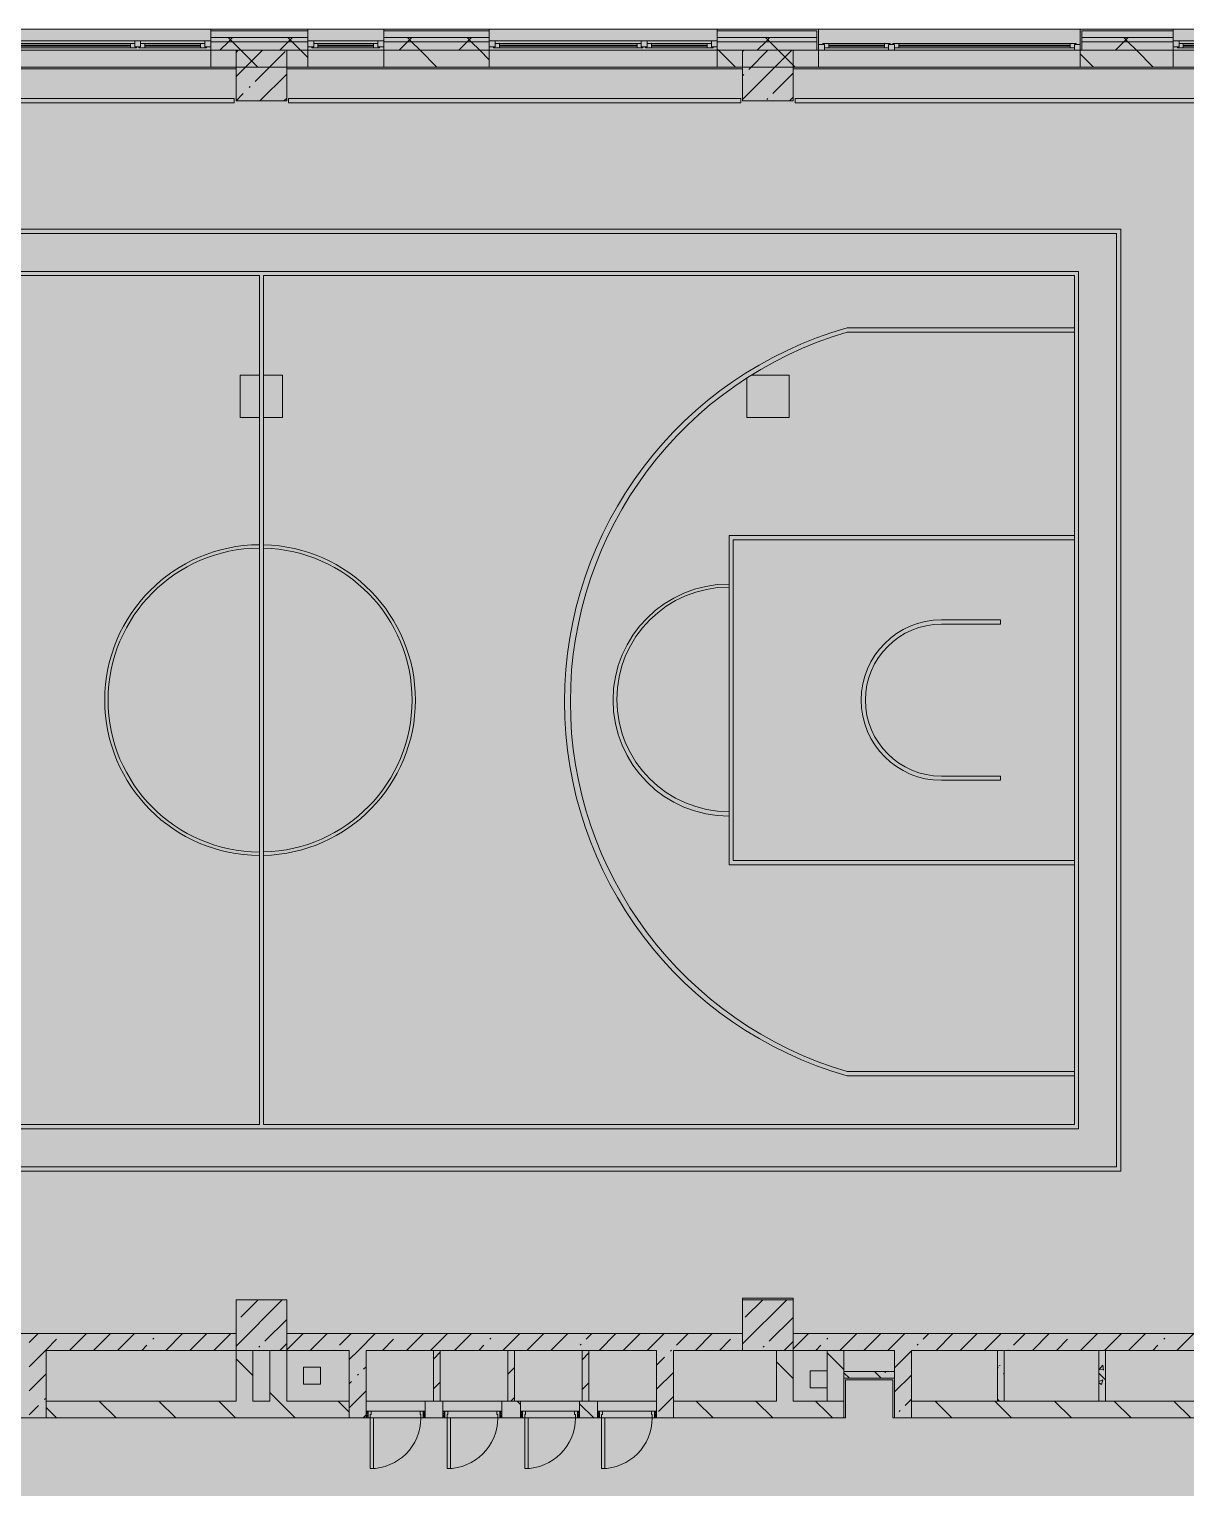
# Model space of a CAD drawing. Header units: millimetres. Extents: x 35363 to 232034, y -8553 to 29000.
# Drawn here: x 156734 to 170434, y 10073 to 27350 of the extents above; entities that cross this region are included whole.
import ezdxf

# ---------------------------------------------------------------- set-up
doc = ezdxf.new("R2010")
doc.units = ezdxf.units.MM
doc.linetypes.add('200_ШТРИХ__ш1_п0_6_', pattern=[800, 500, -300])
doc.layers.add('A-DETL-GENF-1', color=7, linetype='Continuous', lineweight=9, true_color=0xc0c0c0, transparency=0.4)
for name, color, linetype, lineweight in [('A-DETL-MBND-1', 7, '200_ШТРИХ__ш1_п0_6_', 9), ('A-WALL-2', 7, 'Continuous', 5), ('I-WALL-3', 7, 'Continuous', 5), ('S-COLS-1', 7, 'Continuous', 5)]:
    doc.layers.add(name, color=color, linetype=linetype, lineweight=lineweight)
for name, color, linetype, lineweight, true_color in [('A-DOOR-3', 7, 'Continuous', 5, 0xaaaaaa), ('A-DOOR-4', 7, 'Continuous', 5, 0xe2e2e2), ('A-DOOR-5', 7, 'Continuous', 5, 0xb7b7b7), ('A-DOOR-FRAM-4', 7, 'Continuous', 5, 0xe2e2e2), ('A-DOOR-FRAM-5', 7, 'Continuous', 5, 0xaaaaaa), ('A-DOOR-FRAM-6', 7, 'Continuous', 5, 0xb7b7b7), ('A-FLOR-2', 7, 'Continuous', 5, 0xb7b7b7), ('A-GLAZ-3', 7, 'Continuous', 5, 0x737373), ('A-WALL-3', 7, 'Continuous', 9, 0x737373), ('A-WALL-4', 7, 'Continuous', 5, 0x737373), ('I-WALL-4', 7, 'Continuous', 5, 0x737373), ('I-WALL-5', 7, 'Continuous', 5, 0x787878), ('S-COLS-2', 7, 'Continuous', 5, 0x737373)]:
    doc.layers.add(name, color=color, linetype=linetype, lineweight=lineweight, true_color=true_color)
pattern_1 = [(135, (105024.03, 0), (-353.5534, -353.5534), [])]
pattern_2 = [(45, (105024.03, 0), (-285.1231, 285.1231), []), (45, (105309.15, 0), (-285.1231, 285.1231), [504.031, -100.806, 16.764, -84.042])]
pattern_3 = [(45, (105024.03, 0), (-353.5534, 353.5534), []), (135, (105024.03, 0), (-353.5534, -353.5534), [])]
pattern_4 = [(135, (105024, 0), (-377.1708, -377.1708), [533.4, -88.9, 17.78, -88.9]), (135, (105024, 376.94), (-377.1708, -377.1708), []), (50, (105024.03, 0), (637.6445, -55.7866), [66.675, -733.425]), (355, (105024, 0), (-123.3494, 668.699), [53.34, -586.74]), (100.451, (105077.16, -4.65), (514.299, 612.908), [56.665, -623.315]), (46.184, (105024, 177.8), (948.776, -147.15), [100.012, -1100.137]), (96.636, (105103.1, 165.5), (830.909, 865.997), [84.998, -934.973]), (351.184, (105024, 177.8), (830.918, 865.988), [80.01, -880.11]), (21, (105112.93, 133.35), (530.6506, -357.9283), [66.675, -733.425]), (326, (105112.9, 133.35), (216.308, 644.6585), [53.34, -586.74]), (71.451, (105157.15, 103.5), (746.9596, 286.7243), [56.665, -623.315]), (37.5, (105024.03, 0), (10.8105, 295.9426), [16.764, -562.864, 16.764, -578.866, -588.962]), (37.5, (105024.03, 0), (10.8105, 295.9426), [-1175.258, 16.764, -572.198]), (7.5, (105024.03, 0), (233.8692, 350.6318), [16.764, -322.834, 16.764, -549.529, -224.472]), (7.5, (105024.03, 0), (233.8692, 350.6318), [-905.891, 16.764, -207.708]), (327.5, (104825.78, 0), (474.5678, -20.0513), [16.764, -205.486, 16.764, -676.656, -920.115]), (327.5, (104825.78, 0), (474.5678, -20.0513), [-915.67, 16.764, -903.351]), (317.5, (104736.9, 0), (518.4522, 88.9934), [16.764, -272.161, 16.764, -443.738, -653.415]), (317.5, (104736.9, 0), (518.4522, 88.9934), [-749.427, 16.764, -636.651])]
pattern_5 = [(45, (105024.03, 0), (-176.7767, 176.7767), [])]

# ---------------------------------------------------------------- blocks, each defined once
blk = doc.blocks.new('BSC_Колонна _Прямоугольная - 600х600-23205375-2_6_2_птичка')
at = {"layer": 'S-COLS-1'}
h = blk.add_hatch(dxfattribs=at)
h.set_pattern_fill('FP_98', color=256, style=0, pattern_type=2)
h.set_pattern_definition([(45, (-54460, -12000), (-285.123, 285.123), []), (45, (-54174.88, -12000), (-285.123, 285.123), [504.031, -100.806, 16.764, -84.042])])
h.paths.add_polyline_path([(-300, -300), (300, -300), (300, 300), (-300, 300), (-300, -185)])
at = {"layer": 'S-COLS-2'}
for p, q in [((300, 300), (-300, 300)), ((-300, 300), (-300, -300)), ((300, -300), (300, 300)), ((-300, -300), (300, -300))]:
    blk.add_line(p, q, dxfattribs=at)
blk = doc.blocks.new('BSC_Колонна _Прямоугольная - 600х600-V91-2_6_2_птичка')
at = {"layer": 'S-COLS-1'}
h = blk.add_hatch(dxfattribs=at)
h.set_pattern_fill('FP_111', color=256, style=0, pattern_type=2)
h.set_pattern_definition([(45, (-60460, -12000), (-285.1231, 285.1231), []), (45, (-60174.88, -12000), (-285.1231, 285.1231), [504.031, -100.806, 16.764, -84.042])])
h.paths.add_polyline_path([(-300, -300), (300, -300), (300, 300), (-300, 300), (-300, -185)])
at = {"layer": 'S-COLS-2'}
for p, q in [((300, 300), (-300, 300)), ((-300, 300), (-300, -300)), ((300, -300), (300, 300)), ((-300, -300), (300, -300))]:
    blk.add_line(p, q, dxfattribs=at)
blk = doc.blocks.new('120_Окно_СКБ_2Ст - 120_Окно_СКБ_2Ст 2700х2500 _мал створка справа_ 2-23206922-2_6_2_птичка')
at = {"layer": 'A-GLAZ-3'}
for p, q in [((-1350, -75), (-1350, -5)), ((-1350, -5), (-1280, -5)), ((1350, -5), (-1350, -5)), ((-1280, -75), (-1350, -75)), ((-1350, -75), (-1300, -75)), ((-1280, -75), (-1300, -75)), ((-1300, -75), (-1300, -85)), ((-1300, -85), (470, -85)), ((470, -85), (-1300, -85)), ((-1280, -5), (-1280, -75)), ((450, -35), (-1280, -35)), ((-1280, -35), (-1280, -75)), ((-1230, -85), (-1230, -35)), ((-1230, -55), (400, -55)), ((400, -65), (-1230, -65)), ((400, -85), (400, -35)), ((450, -75), (450, -5)), ((450, -5), (520, -5)), ((450, -75), (450, -35)), ((520, -75), (450, -75)), ((470, -75), (450, -75)), ((470, -75), (500, -75)), ((470, -85), (470, -75)), ((520, -75), (500, -75)), ((500, -75), (500, -85)), ((500, -85), (1300, -85)), ((1300, -85), (500, -85)), ((520, -5), (520, -75)), ((1280, -35), (520, -35)), ((520, -35), (520, -75)), ((570, -85), (570, -35)), ((570, -55), (1230, -55)), ((1230, -65), (570, -65)), ((1230, -85), (1230, -35)), ((1280, -75), (1280, -5)), ((1280, -5), (1350, -5)), ((1280, -75), (1280, -35)), ((1350, -75), (1280, -75)), ((1300, -75), (1280, -75)), ((1300, -75), (1350, -75)), ((1300, -85), (1300, -75)), ((1350, -5), (1350, -75))]:
    blk.add_line(p, q, dxfattribs=at)
blk = doc.blocks.new('120_Окно_СКБ_2Ст - 120_Окно_СКБ_2Ст 3100х2500 _мал_створка слева_ 2-19089248-2_6_2_птичка')
at = {"layer": 'A-GLAZ-3'}
for p, q in [((-1550, -75), (-1550, -5)), ((-1550, -5), (-1480, -5)), ((1550, -5), (-1550, -5)), ((-1480, -75), (-1550, -75)), ((-1550, -75), (-1500, -75)), ((-1480, -75), (-1500, -75)), ((-1500, -75), (-1500, -85)), ((-1500, -85), (670, -85)), ((670, -85), (-1500, -85)), ((-1480, -5), (-1480, -75)), ((650, -35), (-1480, -35)), ((-1480, -35), (-1480, -75)), ((-1430, -85), (-1430, -35)), ((-1430, -55), (600, -55)), ((600, -65), (-1430, -65)), ((600, -85), (600, -35)), ((650, -75), (650, -5)), ((650, -5), (720, -5)), ((650, -75), (650, -35)), ((720, -75), (650, -75)), ((670, -75), (650, -75)), ((670, -75), (700, -75)), ((670, -85), (670, -75)), ((720, -75), (700, -75)), ((700, -75), (700, -85)), ((700, -85), (1500, -85)), ((1500, -85), (700, -85)), ((720, -5), (720, -75)), ((1480, -35), (720, -35)), ((720, -35), (720, -75)), ((770, -85), (770, -35)), ((770, -55), (1430, -55)), ((1430, -65), (770, -65)), ((1430, -85), (1430, -35)), ((1480, -75), (1480, -5)), ((1480, -5), (1550, -5)), ((1480, -75), (1480, -35)), ((1550, -75), (1480, -75)), ((1500, -75), (1480, -75)), ((1500, -75), (1550, -75)), ((1500, -85), (1500, -75)), ((1550, -5), (1550, -75))]:
    blk.add_line(p, q, dxfattribs=at)
blk = doc.blocks.new('120_Окно_СКБ_2Ст - 120_Окно_СКБ_2Ст 3100х2500 _мал_створка слева_-22274797-2_6_2_птичка')
at = {"layer": 'A-GLAZ-3'}
for p, q in [((-1550, 45), (-1550, 115)), ((-1550, 115), (-1480, 115)), ((1550, 115), (-1550, 115)), ((-1480, 45), (-1550, 45)), ((-1550, 45), (-1500, 45)), ((-1480, 45), (-1500, 45)), ((-1500, 45), (-1500, 35)), ((-1500, 35), (670, 35)), ((670, 35), (-1500, 35)), ((-1480, 115), (-1480, 45)), ((650, 85), (-1480, 85)), ((-1480, 85), (-1480, 45)), ((-1430, 35), (-1430, 85)), ((-1430, 65), (600, 65)), ((600, 55), (-1430, 55)), ((600, 35), (600, 85)), ((650, 45), (650, 115)), ((650, 115), (720, 115)), ((650, 45), (650, 85)), ((720, 45), (650, 45)), ((670, 45), (650, 45)), ((670, 45), (700, 45)), ((670, 35), (670, 45)), ((720, 45), (700, 45)), ((700, 45), (700, 35)), ((700, 35), (1500, 35)), ((1500, 35), (700, 35)), ((720, 115), (720, 45)), ((1480, 85), (720, 85)), ((720, 85), (720, 45)), ((770, 35), (770, 85)), ((770, 65), (1430, 65)), ((1430, 55), (770, 55)), ((1430, 35), (1430, 85)), ((1480, 45), (1480, 115)), ((1480, 115), (1550, 115)), ((1480, 45), (1480, 85)), ((1550, 45), (1480, 45)), ((1500, 45), (1480, 45)), ((1500, 45), (1550, 45)), ((1500, 35), (1500, 45)), ((1550, 115), (1550, 45))]:
    blk.add_line(p, q, dxfattribs=at)
blk = doc.blocks.new('BSC_Колонна _Прямоугольная - 500х500-33455413-2_6_2_птичка')
at = {"layer": 'A-DETL-MBND-1'}
for p, q in [((-250, 250), (-23, 250)), ((-250, -250), (-250, 250)), ((27, 250), (250, 250)), ((250, 250), (250, -250)), ((-23, -250), (-250, -250)), ((250, -250), (27, -250))]:
    blk.add_line(p, q, dxfattribs=at)
blk = doc.blocks.new('120_Окно_СКБ_1Ст - 120_Окно_СКБ_1Ст 900х2500_h_-19906774-2_6_2_птичка')
at = {"layer": 'A-GLAZ-3'}
for p, q in [((-450, -75), (-450, -5)), ((-450, -5), (-380, -5)), ((450, -5), (-450, -5)), ((-380, -75), (-450, -75)), ((-450, -75), (-400, -75)), ((-380, -75), (-400, -75)), ((-400, -75), (-400, -85)), ((-400, -85), (400, -85)), ((400, -85), (-400, -85)), ((-380, -5), (-380, -75)), ((380, -35), (-380, -35)), ((-380, -35), (-380, -75)), ((-330, -85), (-330, -35)), ((-330, -55), (330, -55)), ((330, -65), (-330, -65)), ((330, -85), (330, -35)), ((380, -75), (380, -5)), ((380, -5), (450, -5)), ((380, -75), (380, -35)), ((450, -75), (380, -75)), ((400, -75), (380, -75)), ((400, -75), (450, -75)), ((400, -85), (400, -75)), ((450, -5), (450, -75))]:
    blk.add_line(p, q, dxfattribs=at)
blk = doc.blocks.new('110_Дверь_СКБ_1Ст - д-18 700x2100h_Технический шкаф ЭОМ и СС-V147-2_6_2_птичка')
at = {"layer": 'A-DOOR-3'}
h = blk.add_hatch(dxfattribs=at)
h.set_pattern_fill('FP_50', color=256, style=0, pattern_type=2)
h.set_pattern_definition([(135, (1951.41, 164.685), (-14.14214, -14.14214), []), (225, (1951.41, 164.685), (14.14214, -14.14214), [])])
h.paths.add_polyline_path([(362.5, 100), (337.5, 100), (337.5, 20), (362.5, 20)])
at = {"layer": 'A-DOOR-4'}
h = blk.add_hatch(color=256, dxfattribs=at)
h.paths.add_polyline_path([(312.5, 100), (312.5, 60), (302.5, 60), (302.5, 20), (337.5, 20), (337.5, 100)])
h.paths.add_polyline_path([(-287.5, 100), (-312.5, 100), (-312.5, 20), (-277.5, 20), (-277.5, 60), (-287.5, 60)])
at = {"layer": 'A-DOOR-FRAM-4'}
blk.add_hatch(color=256, dxfattribs=at).paths.add_polyline_path([(272.5, 700), (272.5, 100), (312.5, 100), (312.5, 700)])
at = {"layer": 'A-DOOR-FRAM-5'}
h = blk.add_hatch(dxfattribs=at)
h.set_pattern_fill('FP_51', color=256, style=0, pattern_type=2)
h.set_pattern_definition([(45, (-171.384, 164.685), (-14.1421, 14.1421), []), (135, (-171.384, 164.685), (-14.1421, -14.1421), [])])
h.paths.add_polyline_path([(-312.5, 100), (-337.5, 100), (-337.5, 20), (-312.5, 20)])
at = {"layer": 'A-DOOR-5'}
for p, q in [((312.5, 700), (272.5, 700)), ((272.5, 700), (272.5, 100)), ((312.5, 100), (312.5, 700)), ((272.5, 100), (312.5, 100))]:
    blk.add_line(p, q, dxfattribs=at)
blk.add_arc((312.5, 100), 600, 90, 180, dxfattribs=at)
at = {"layer": 'A-DOOR-FRAM-6'}
for p, q in [((-312.5, 100), (-337.5, 100)), ((-337.5, 100), (-337.5, 20)), ((-337.5, 20), (-312.5, 20)), ((-287.5, 100), (-312.5, 100)), ((-312.5, 100), (-312.5, 20)), ((-312.5, 20), (-312.5, 100)), ((-312.5, 20), (-277.5, 20)), ((-287.5, 60), (-287.5, 100)), ((-287.5, 100), (272.5, 100)), ((-277.5, 60), (-287.5, 60)), ((-277.5, 20), (-277.5, 60)), ((302.5, 20), (-277.5, 20)), ((312.5, 60), (302.5, 60)), ((302.5, 60), (302.5, 20)), ((302.5, 20), (337.5, 20)), ((312.5, 100), (312.5, 60)), ((337.5, 100), (312.5, 100)), ((337.5, 20), (337.5, 100)), ((362.5, 100), (337.5, 100)), ((337.5, 100), (337.5, 20)), ((337.5, 20), (362.5, 20)), ((362.5, 20), (362.5, 100))]:
    blk.add_line(p, q, dxfattribs=at)
blk = doc.blocks.new('BSC_Колонна _Прямоугольная - 500х500-V158-2_6_2_птичка')
at = {"layer": 'A-DETL-MBND-1'}
for p, q in [((-250, -250), (-250, 216)), ((-198, 250), (250, 250)), ((250, 250), (250, -250)), ((250, -250), (-250, -250))]:
    blk.add_line(p, q, dxfattribs=at)

msp = doc.modelspace()

# ---------------------------------------------------------------- hatches: boundary and pattern name
at = {"layer": 'A-DETL-GENF-1'}
msp.add_hatch(color=256, dxfattribs=at).paths.add_polyline_path([(180884, -280), (180884, 3300), (189884, 3300), (189884, 27350), (146934, 27350), (146934, 23778), (143784, 23778), (143784, -280), (180220.8, -280)])
at = {"layer": 'A-WALL-2'}
h = msp.add_hatch(dxfattribs=at)
h.set_pattern_fill('FP_83', color=256, style=0, pattern_type=2)
h.set_pattern_definition(pattern_3)
h.paths.add_polyline_path([(189827.9, 27200), (189884, 27200), (189884, 27250), (185374, 27250), (185374, 27200), (189331.8, 27200)])
h.paths.add_polyline_path([(182874, 27200), (182874, 27250), (181364, 27250), (181364, 27200), (182043, 27200)])
h.paths.add_polyline_path([(170284, 27200), (170284, 27250), (169204, 27250), (169204, 27200), (169979.2, 27200)])
h.paths.add_polyline_path([(172020.9, 27200), (172984, 27200), (172984, 27250), (171184, 27250), (171184, 27200)])
h.paths.add_polyline_path([(173884, 27200), (179264, 27200), (179264, 27250), (173884, 27250)])
h.paths.add_polyline_path([(155784.2, 27200), (155784.2, 27250), (154684.3, 27250), (154684.3, 27200), (154709.9, 27200)])
h.paths.add_polyline_path([(158884.2, 27200), (160033.9, 27200), (160033.9, 27250), (158884.2, 27250)])
h.paths.add_polyline_path([(165779.2, 27200), (166064, 27200), (166064, 27250), (164884, 27250), (164884, 27200), (165643.1, 27200)])
h.paths.add_polyline_path([(153784.3, 27200), (153784.3, 27250), (152531, 27250), (152531, 27200), (152887.7, 27200)])
h.paths.add_polyline_path([(160933.9, 27200), (162184, 27200), (162184, 27250), (160933.9, 27250)])
h.paths.add_polyline_path([(147034, 27200), (149431, 27200), (149431, 27250), (147034, 27250)])
h = msp.add_hatch(dxfattribs=at)
h.set_pattern_fill('FP_83', color=256, style=0, pattern_type=2)
h.set_pattern_definition(pattern_3)
h.paths.add_polyline_path([(189790.5, 27100), (189884, 27100), (189884, 27200), (185374, 27200), (185374, 27100), (189331.8, 27100)])
h.paths.add_polyline_path([(182043, 27100), (182874, 27100), (182874, 27200), (181364, 27200), (181364, 27100), (181774, 27100)])
h.paths.add_polyline_path([(173884, 27100), (179264, 27100), (179264, 27200), (173884, 27200)])
h.paths.add_polyline_path([(172932, 27100), (172984, 27100), (172984, 27200), (171184, 27200), (171184, 27100), (172020.9, 27100)])
h.paths.add_polyline_path([(169204, 27100), (170284, 27100), (170284, 27200), (169204, 27200)])
h.paths.add_polyline_path([(166064, 27100), (166064, 27200), (164884, 27200), (164884, 27100), (165779.2, 27100)])
h.paths.add_polyline_path([(158884.2, 27100), (160033.9, 27100), (160033.9, 27200), (158884.2, 27200)])
h.paths.add_polyline_path([(160933.9, 27100), (162184, 27100), (162184, 27200), (160933.9, 27200)])
h.paths.add_polyline_path([(149243.3, 27100), (149431, 27100), (149431, 27200), (147084, 27200), (147084, 27100), (147784, 27100)])
h.paths.add_polyline_path([(152531, 27100), (153784.3, 27100), (153784.3, 27200), (152531, 27200)])
h.paths.add_polyline_path([(154684.3, 27100), (155784.2, 27100), (155784.2, 27200), (154684.3, 27200)])
at = {"layer": 'I-WALL-3'}
h = msp.add_hatch(dxfattribs=at)
h.set_pattern_fill('FP_94', color=256, style=0, pattern_type=2)
h.set_pattern_definition(pattern_1)
h.paths.add_polyline_path([(185674, 26900), (185674, 27100), (185374, 27100), (185374, 26900)])
h.paths.add_polyline_path([(186174, 26900), (189224, 26900), (189224, 27100), (186174, 27100), (186174, 27041.5)])
h.paths.add_polyline_path([(171784, 26900), (172984, 26900), (172984, 27100), (171784, 27100), (171784, 27091.2)])
h.paths.add_polyline_path([(181774, 26900), (181774, 27100), (181364, 27100), (181364, 26900)])
h.paths.add_polyline_path([(173884, 26900), (175334, 26900), (175334, 27100), (173884, 27100), (173884, 27091.2)])
h.paths.add_polyline_path([(179064, 26900), (179264, 26900), (179264, 27100), (179064, 27100), (179064, 27091.2)])
h.paths.add_polyline_path([(178564, 26900), (178564, 27100), (175834, 27100), (175834, 26900), (178398.6, 26900)])
h.paths.add_polyline_path([(182274, 26900), (182874, 26900), (182874, 27100), (182274, 27100), (182274, 27091.2)])
h.paths.add_polyline_path([(169184, 26900), (170284, 26900), (170284, 27100), (169184, 27100), (169184, 27091.2)])
h.paths.add_polyline_path([(166084, 26900), (166084, 27100), (164884, 27100), (164884, 26900), (165643.1, 26900)])
h.paths.add_polyline_path([(160933.9, 26900), (162184, 26900), (162184, 27100), (160933.9, 27100), (160933.9, 27091.2)])
h.paths.add_polyline_path([(158884.2, 26900), (160033.9, 26900), (160033.9, 27100), (158884.2, 27100), (158884.2, 27091.2)])
h.paths.add_polyline_path([(155784.2, 26900), (155784.2, 27100), (155388.8, 27100), (155388.8, 26900)])
h = msp.add_hatch(dxfattribs=at)
h.set_pattern_fill('FP_94', color=256, style=0, pattern_type=2)
h.set_pattern_definition(pattern_1)
h.paths.add_polyline_path([(153798.8, 11700), (156734, 11700), (156734, 11900), (153784, 11900), (153784, 11700)])
h.paths.add_polyline_path([(151739.7, 11700), (153184, 11700), (153184, 11900), (151709.7, 11900), (151709.7, 11700)])
h.paths.add_polyline_path([(147784, 11700), (150259.7, 11700), (150259.7, 11900), (147784, 11900)])
h = msp.add_hatch(dxfattribs=at)
h.set_pattern_fill('FP_91', color=256, style=0, pattern_type=2)
h.set_pattern_definition(pattern_2)
h.paths.add_polyline_path([(156734, 10900), (156934, 10900), (156934, 11900), (156734, 11900), (156734, 11100)])
h = msp.add_hatch(dxfattribs=at)
h.set_pattern_fill('FP_91', color=256, style=0, pattern_type=2)
h.set_pattern_definition(pattern_2)
h.paths.add_polyline_path([(156934, 11700), (159184, 11700), (159184, 11900), (156934, 11900), (156934, 11815)])
h = msp.add_hatch(dxfattribs=at)
h.set_pattern_fill('FP_91', color=256, style=0, pattern_type=2)
h.set_pattern_definition(pattern_2)
h.paths.add_polyline_path([(159784, 11700), (165184, 11700), (165184, 11900), (159784, 11900), (159784, 11815)])
h.paths.add_polyline_path([(169484, 11700), (171184, 11700), (171184, 11900), (165784, 11900), (165784, 11700), (169404, 11700)])
h = msp.add_hatch(dxfattribs=at)
h.set_pattern_fill('FP_94', color=256, style=0, pattern_type=2)
h.set_pattern_definition(pattern_1)
h.paths.add_polyline_path([(159265.4, 11100), (159384, 11100), (159384, 11700), (159184, 11700), (159184, 11100)])
h = msp.add_hatch(dxfattribs=at)
h.set_pattern_fill('FP_94', color=256, style=0, pattern_type=2)
h.set_pattern_definition(pattern_1)
h.paths.add_polyline_path([(159784, 11100), (159784, 11700), (159584, 11700), (159584, 11100)])
h = msp.add_hatch(dxfattribs=at)
h.set_pattern_fill('FP_91', color=256, style=0, pattern_type=2)
h.set_pattern_definition(pattern_2)
h.paths.add_polyline_path([(160524, 10900), (160724, 10900), (160724, 11700), (160524, 11700), (160524, 10980)])
h = msp.add_hatch(dxfattribs=at)
h.set_pattern_fill('FP_95', color=256, style=0, pattern_type=2)
h.set_pattern_definition(pattern_5)
h.paths.add_polyline_path([(161523.3, 11100), (161603.3, 11100), (161603.3, 11700), (161523.3, 11700), (161523.3, 11227.5)])
h = msp.add_hatch(dxfattribs=at)
h.set_pattern_fill('FP_95', color=256, style=0, pattern_type=2)
h.set_pattern_definition(pattern_5)
h.paths.add_polyline_path([(162403.3, 11100), (162483.3, 11100), (162483.3, 11700), (162403.3, 11700), (162403.3, 11227.5)])
h = msp.add_hatch(dxfattribs=at)
h.set_pattern_fill('FP_95', color=256, style=0, pattern_type=2)
h.set_pattern_definition(pattern_5)
h.paths.add_polyline_path([(163363.3, 11100), (163363.3, 11700), (163283.3, 11700), (163283.3, 11100)])
h = msp.add_hatch(dxfattribs=at)
h.set_pattern_fill('FP_91', color=256, style=0, pattern_type=2)
h.set_pattern_definition(pattern_2)
h.paths.add_polyline_path([(164164, 10900), (164364, 10900), (164364, 11700), (164164, 11700), (164164, 10980)])
h = msp.add_hatch(dxfattribs=at)
h.set_pattern_fill('FP_94', color=256, style=0, pattern_type=2)
h.set_pattern_definition(pattern_1)
h.paths.add_polyline_path([(165784, 11100), (165784, 11700), (165584, 11700), (165584, 11100), (165643.1, 11100)])
h = msp.add_hatch(dxfattribs=at)
h.set_pattern_fill('FP_94', color=256, style=0, pattern_type=2)
h.set_pattern_definition(pattern_1)
h.paths.add_polyline_path([(166384, 11100), (166384, 11700), (166184, 11700), (166184, 11100)])
h = msp.add_hatch(dxfattribs=at)
h.set_pattern_fill('FP_94', color=256, style=0, pattern_type=2)
h.set_pattern_definition(pattern_1)
h.paths.add_polyline_path([(166184, 10900), (166384, 10900), (166384, 11700), (166184, 11700), (166184, 11100)])
h = msp.add_hatch(dxfattribs=at)
h.set_pattern_fill('FP_91', color=256, style=0, pattern_type=2)
h.set_pattern_definition(pattern_2)
h.paths.add_polyline_path([(167184, 10900), (167184, 11700), (166984, 11700), (166984, 10900)])
h = msp.add_hatch(dxfattribs=at)
h.set_pattern_fill('FP_94', color=256, style=0, pattern_type=2)
h.set_pattern_definition(pattern_1)
h.paths.add_polyline_path([(166184, 10900), (166184, 11100), (164364, 11100), (164364, 10900), (165643.1, 10900)])
h.paths.add_polyline_path([(162334, 10900), (162554, 10900), (162554, 11100), (162334, 11100), (162334, 10980)])
h.paths.add_polyline_path([(161634, 10900), (161634, 11100), (161424, 11100), (161424, 10900), (161543.2, 10900)])
h.paths.add_polyline_path([(160524, 10900), (160524, 11100), (156934, 11100), (156934, 10900), (160176.5, 10900)])
h.paths.add_polyline_path([(163464, 10900), (163464, 11100), (163254, 11100), (163254, 10900), (163365.4, 10900)])
h.paths.add_polyline_path([(156734, 10900), (156734, 11100), (152284.7, 11100), (152284.7, 10900), (156532.1, 10900)])
h = msp.add_hatch(dxfattribs=at)
h.set_pattern_fill('FP_94', color=256, style=0, pattern_type=2)
h.set_pattern_definition(pattern_1)
h.paths.add_polyline_path([(171109.8, 10900), (171584, 10900), (171584, 11100), (167184, 11100), (167184, 10900), (168284.2, 10900)])
at = {"layer": 'I-WALL-5'}
h = msp.add_hatch(dxfattribs=at)
h.set_pattern_fill('FP_100', color=256, style=0, pattern_type=2)
h.set_pattern_definition(pattern_4)
h.paths.add_polyline_path([(168284, 11100), (168284, 11700), (168204, 11700), (168204, 11100)])
h = msp.add_hatch(dxfattribs=at)
h.set_pattern_fill('FP_100', color=256, style=0, pattern_type=2)
h.set_pattern_definition(pattern_4)
h.paths.add_polyline_path([(169484, 11100), (169484, 11700), (169404, 11700), (169404, 11100)])
h = msp.add_hatch(dxfattribs=at)
h.set_pattern_fill('FP_100', color=256, style=0, pattern_type=2)
h.set_pattern_definition(pattern_4)
h.paths.add_polyline_path([(166984, 11370), (166984, 11450), (166384, 11450), (166384, 11370), (166554.3, 11370)])
at = {"layer": 'S-COLS-1'}
h = msp.add_hatch(dxfattribs=at)
h.set_pattern_fill('FP_91', color=256, style=0, pattern_type=2)
h.set_pattern_definition(pattern_2)
h.paths.add_polyline_path([(159184, 26500), (159784, 26500), (159784, 27100), (159184, 27100), (159184, 27091.2)])
h = msp.add_hatch(dxfattribs=at)
h.set_pattern_fill('FP_91', color=256, style=0, pattern_type=2)
h.set_pattern_definition(pattern_2)
h.paths.add_polyline_path([(165784, 26500), (165784, 27100), (165184, 27100), (165184, 26500), (165643.1, 26500)])

# ---------------------------------------------------------------- linework, layer by layer
at = {"layer": 'A-FLOR-2'}
for p, q in [((169664, 24981.3), (149307.7, 24981.3)), ((149357.7, 24931.3), (169614, 24931.3)), ((169614, 24931.3), (169614, 13874.4)), ((169664, 13824.4), (169664, 24981.3)), ((169164, 24481.3), (149807.7, 24481.3)), ((149857.7, 24431.3), (159460.8, 24431.3)), ((159460.8, 24431.3), (159460.8, 14374.4)), ((159510.8, 14374.4), (159510.8, 24431.3)), ((159510.8, 24431.3), (169114, 24431.3)), ((169114, 24431.3), (169114, 14374.4)), ((169164, 14324.4), (169164, 24481.3)), ((169114, 23812.8), (166424.3, 23812.8)), ((166424.3, 23762.8), (169114, 23762.8)), ((165024.3, 21352.8), (165024.3, 17452.8)), ((169114, 21352.8), (165024.3, 21352.8)), ((165074.3, 17502.8), (165074.3, 21302.8)), ((165074.3, 21302.8), (169114, 21302.8)), ((168239, 20352.8), (167539, 20352.8)), ((167539, 20302.8), (168239, 20302.8)), ((168239, 20302.8), (168239, 20352.8)), ((168239, 18502.8), (167539, 18502.8)), ((168239, 18452.8), (168239, 18502.8)), ((167539, 18452.8), (168239, 18452.8)), ((165024.3, 17452.8), (169114, 17452.8)), ((169114, 17502.8), (165074.3, 17502.8)), ((169114, 15002.8), (166424.3, 15002.8)), ((166424.3, 14952.8), (169114, 14952.8)), ((159460.8, 14374.4), (149857.7, 14374.4)), ((169114, 14374.4), (159510.8, 14374.4)), ((149807.7, 14324.4), (169164, 14324.4)), ((149307.7, 13824.4), (169664, 13824.4)), ((169614, 13874.4), (149357.7, 13874.4)), ((165184, 12300), (165184, 12320)), ((165184, 12320), (165784, 12320)), ((165784, 12320), (165784, 12300)), ((159984, 11500), (160184, 11500)), ((159984, 11300), (159984, 11500)), ((160184, 11500), (160184, 11300)), ((165984, 11457), (166184, 11457)), ((165984, 11257), (165984, 11457)), ((160184, 11300), (159984, 11300)), ((166184, 11257), (165984, 11257)), ((166963, 11350), (166404, 11350)), ((166404, 11350), (166404, 10900)), ((166963, 10900), (166963, 11350)), ((166404, 10900), (166384, 10900)), ((166984, 10900), (166963, 10900))]:
    msp.add_line(p, q, dxfattribs=at)
for centre, radius, start, end in [((167679, 19382.8), 4604.2, 105.81331, 254.18669), ((167708.5, 19382.8), 4564.4, 106.34112, 253.65888), ((159469.2, 19403.3), 1840, 90.26005, 180), ((159469.2, 19403.3), 1800, 90.26583, 180), ((159469.2, 19403.3), 1840, 0, 88.70133), ((159469.2, 19403.3), 1800, 0, 88.67247), ((165024.3, 19402.8), 1375, 90, 270), ((165024.3, 19411.7), 1330, 90, 270), ((167539, 19402.8), 950, 90, 270), ((167539, 19402.8), 900, 90, 270), ((159469.2, 19403.3), 1840, 180, 269.73995), ((159469.2, 19403.3), 1800, 180, 269.73417), ((159469.2, 19403.3), 1800, 271.32753, 360), ((159469.2, 19403.3), 1840, 271.29867, 360)]:
    msp.add_arc(centre, radius, start, end, dxfattribs=at)
at = {"layer": 'A-WALL-3'}
for p, q in [((160033.9, 27330), (158884.2, 27330)), ((162184, 27330), (160933.9, 27330)), ((166064, 27330), (164884, 27330)), ((166064, 27100), (166064, 27330)), ((169204, 27330), (169204, 27100)), ((170284, 27330), (169204, 27330)), ((160033.9, 27250), (158884.2, 27250)), ((160033.9, 27200), (158884.2, 27200)), ((162184, 27250), (160933.9, 27250)), ((162184, 27200), (160933.9, 27200)), ((166064, 27250), (164884, 27250)), ((166064, 27200), (164884, 27200)), ((170284, 27250), (169204, 27250)), ((170284, 27200), (169204, 27200)), ((160033.9, 27100), (158884.2, 27100)), ((162184, 27100), (160933.9, 27100)), ((166084, 27100), (164884, 27100)), ((170284, 27100), (169184, 27100)), ((161603.3, 11700), (161523.3, 11700)), ((162483.3, 11700), (162403.3, 11700)), ((163363.3, 11700), (163283.3, 11700)), ((166384, 11700), (166184, 11700)), ((168284, 11700), (168204, 11700)), ((169484, 11700), (169404, 11700)), ((166384, 11370), (166384, 11450)), ((166984, 11370), (166984, 11450)), ((156934, 10900), (156934, 11100)), ((160524, 10900), (160524, 11100)), ((161523.3, 11100), (161603.3, 11100)), ((162403.3, 11100), (162483.3, 11100)), ((163283.3, 11100), (163363.3, 11100)), ((164364, 10900), (164364, 11100)), ((167184, 10900), (167184, 11100)), ((168204, 11100), (168284, 11100)), ((169404, 11100), (169484, 11100))]:
    msp.add_line(p, q, dxfattribs=at)
at = {"layer": 'A-WALL-4'}
for p, q in [((146934, 27350), (162184, 27350)), ((158884.2, 27350), (158884.2, 27100)), ((160033.9, 27100), (160033.9, 27350)), ((160933.9, 27350), (160933.9, 27100)), ((162184, 27100), (162184, 27350)), ((181364, 27350), (162184, 27350)), ((164884, 27350), (164884, 27100)), ((166084, 27100), (166084, 27350)), ((169184, 27350), (169184, 27100)), ((170284, 27100), (170284, 27350))]:
    msp.add_line(p, q, dxfattribs=at)
at = {"layer": 'I-WALL-4'}
for p, q in [((155784.2, 27100), (158884.2, 27100)), ((158884.2, 27100), (158884.2, 26900)), ((160033.9, 26900), (160033.9, 27100)), ((160033.9, 27100), (160933.9, 27100)), ((160933.9, 27100), (160933.9, 26900)), ((162184, 26900), (162184, 27100)), ((162184, 27100), (164884, 27100)), ((164884, 27100), (164884, 26900)), ((166084, 26900), (166084, 27100)), ((166084, 27100), (169184, 27100)), ((169184, 27100), (169184, 26900)), ((170284, 26900), (170284, 27100)), ((170284, 27100), (171164, 27100)), ((159184, 26880), (153784, 26880)), ((155388.8, 26900), (171184, 26900)), ((165184, 26880), (159784, 26880)), ((171164, 26880), (165784, 26880)), ((153805.3, 26529), (159163, 26529)), ((159163, 26479), (153805.3, 26479)), ((159163, 26479), (159163, 26529)), ((159804, 26529), (165164, 26529)), ((159804, 26529), (159804, 26479)), ((165164, 26479), (159804, 26479)), ((165164, 26479), (165164, 26529)), ((165805, 26529), (171184, 26529)), ((165805, 26529), (165805, 26479)), ((171184.5, 26479), (165805, 26479)), ((159184, 11900), (153784, 11900)), ((165184, 11900), (159784, 11900)), ((171184, 11900), (165784, 11900)), ((156934, 11100), (156934, 11700)), ((156934, 11700), (159184, 11700)), ((159184, 11700), (159184, 11100)), ((159384, 11100), (159384, 11700)), ((159584, 11700), (159584, 11100)), ((159784, 11100), (159784, 11700)), ((159784, 11700), (160524, 11700)), ((160524, 11700), (160524, 11100)), ((160724, 10980), (160724, 11700)), ((160724, 11700), (161523.3, 11700)), ((161523.3, 11700), (161523.3, 11100)), ((161603.3, 11100), (161603.3, 11700)), ((161603.3, 11700), (162403.3, 11700)), ((162403.3, 11700), (162403.3, 11100)), ((162483.3, 11100), (162483.3, 11700)), ((162483.3, 11700), (163283.3, 11700)), ((163283.3, 11700), (163283.3, 11100)), ((163363.3, 11100), (163363.3, 11700)), ((163363.3, 11700), (164164, 11700)), ((164164, 11700), (164164, 10980)), ((164364, 11100), (164364, 11700)), ((164364, 11700), (165184, 11700)), ((165584, 11700), (165584, 11100)), ((165784, 11100), (165784, 11700)), ((165784, 11700), (166184, 11700)), ((166184, 11700), (166184, 11100)), ((166384, 11450), (166384, 11700)), ((166384, 11700), (166984, 11700)), ((166984, 11700), (166984, 11450)), ((167184, 11100), (167184, 11700)), ((167184, 11700), (168204, 11700)), ((168204, 11700), (168204, 11100)), ((168284, 11100), (168284, 11700)), ((168284, 11700), (169404, 11700)), ((169404, 11700), (169404, 11100)), ((169484, 11100), (169484, 11700)), ((169484, 11700), (171184, 11700)), ((166984, 11450), (166384, 11450)), ((166384, 11100), (166384, 11370)), ((166384, 11370), (166984, 11370)), ((166984, 11370), (166984, 10900)), ((159184, 11100), (156934, 11100)), ((159584, 11100), (159384, 11100)), ((160524, 11100), (159784, 11100)), ((160724, 11100), (161523.3, 11100)), ((161424, 11100), (161424, 10980)), ((161603.3, 11100), (162403.3, 11100)), ((161634, 10980), (161634, 11100)), ((162334, 11100), (162334, 10980)), ((162483.3, 11100), (163283.3, 11100)), ((162554, 10980), (162554, 11100)), ((163254, 11100), (163254, 10980)), ((163363.3, 11100), (164164, 11100)), ((163464, 10980), (163464, 11100)), ((165584, 11100), (164364, 11100)), ((166384, 11100), (165784, 11100)), ((166384, 10900), (166384, 11100)), ((168204, 11100), (167184, 11100)), ((169404, 11100), (168284, 11100)), ((171584, 11100), (169484, 11100)), ((152284.7, 10900), (160724, 10900)), ((161424, 10900), (161634, 10900)), ((162334, 10900), (162554, 10900)), ((163254, 10900), (163464, 10900)), ((164164, 10900), (166384, 10900)), ((166984, 10900), (171784, 10900))]:
    msp.add_line(p, q, dxfattribs=at)
at = {"layer": 'S-COLS-2'}
for p, q in [((159784, 27100), (159184, 27100)), ((159184, 27100), (159184, 26500)), ((159784, 26500), (159784, 27100)), ((165784, 27100), (165184, 27100)), ((165184, 27100), (165184, 26500)), ((165784, 26500), (165784, 27100)), ((159184, 26500), (159784, 26500)), ((165184, 26500), (165784, 26500))]:
    msp.add_line(p, q, dxfattribs=at)

# ---------------------------------------------------------------- block references
at = {"layer": 'A-DETL-MBND-1'}
for name, p in [('BSC_Колонна _Прямоугольная - 500х500-33455413-2_6_2_птичка', (159484, 23000)), ('BSC_Колонна _Прямоугольная - 500х500-V158-2_6_2_птичка', (165484, 23000))]:
    msp.add_blockref(name, p, dxfattribs=at)
at = {"layer": 'A-DOOR-5', "rotation": 180}
for p in [(161086.5, 11000), (161996.5, 11000), (162916.5, 11000), (163826.5, 11000)]:
    msp.add_blockref('110_Дверь_СКБ_1Ст - д-18 700x2100h_Технический шкаф ЭОМ и СС-V147-2_6_2_птичка', p, dxfattribs=at)
at = {"layer": 'A-GLAZ-3'}
for name, p in [('120_Окно_СКБ_2Ст - 120_Окно_СКБ_2Ст 3100х2500 _мал_створка слева_ 2-19089248-2_6_2_птичка', (157334.2, 27215)), ('120_Окно_СКБ_1Ст - 120_Окно_СКБ_1Ст 900х2500_h_-19906774-2_6_2_птичка', (160483.9, 27215)), ('120_Окно_СКБ_2Ст - 120_Окно_СКБ_2Ст 2700х2500 _мал створка справа_ 2-23206922-2_6_2_птичка', (163534, 27215)), ('120_Окно_СКБ_1Ст - 120_Окно_СКБ_1Ст 900х2500_h_-19906774-2_6_2_птичка', (170734, 27215))]:
    msp.add_blockref(name, p, dxfattribs=at)
at = {"layer": 'A-GLAZ-3', "rotation": 180}
msp.add_blockref('120_Окно_СКБ_2Ст - 120_Окно_СКБ_2Ст 3100х2500 _мал_створка слева_-22274797-2_6_2_птичка', (167634, 27215), dxfattribs=at)
at = {"layer": 'S-COLS-2'}
for name, p in [('BSC_Колонна _Прямоугольная - 600х600-23205375-2_6_2_птичка', (159484, 12000)), ('BSC_Колонна _Прямоугольная - 600х600-V91-2_6_2_птичка', (165484, 12000))]:
    msp.add_blockref(name, p, dxfattribs=at)

doc.saveas('drawing.dxf')
